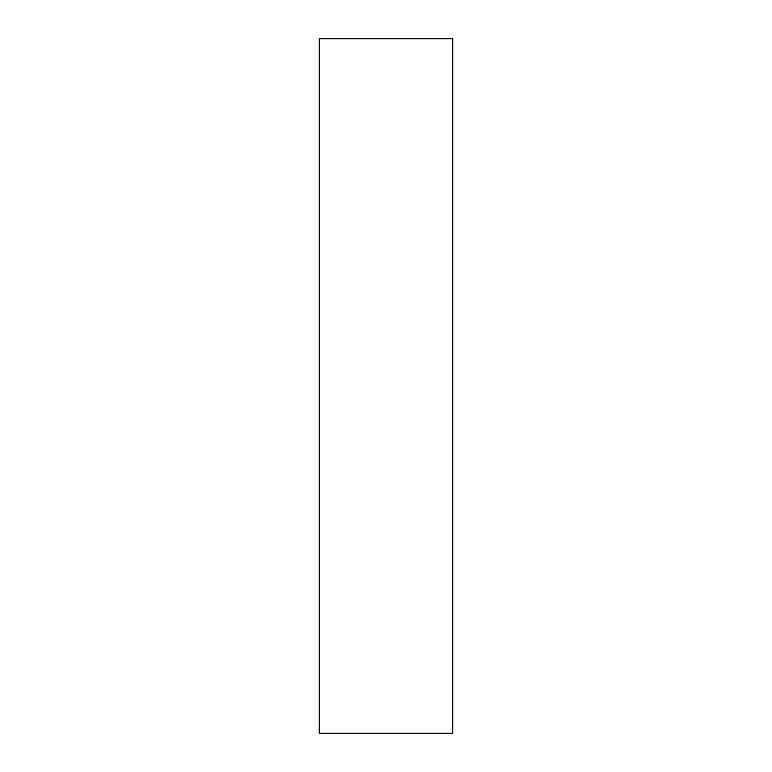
<?xml version="1.0" encoding="UTF-8"?>
<svg xmlns="http://www.w3.org/2000/svg" width="772" height="772" viewBox="0 0 772 772"><rect width="100%" height="100%" fill="white"/><g stroke="black" fill="none" stroke-linecap="round" stroke-linejoin="round"><path stroke-width="1.16" d="M452.585 38.6L319.415 38.6L319.415 733.4L452.585 733.4L452.585 38.6"/></g></svg>
